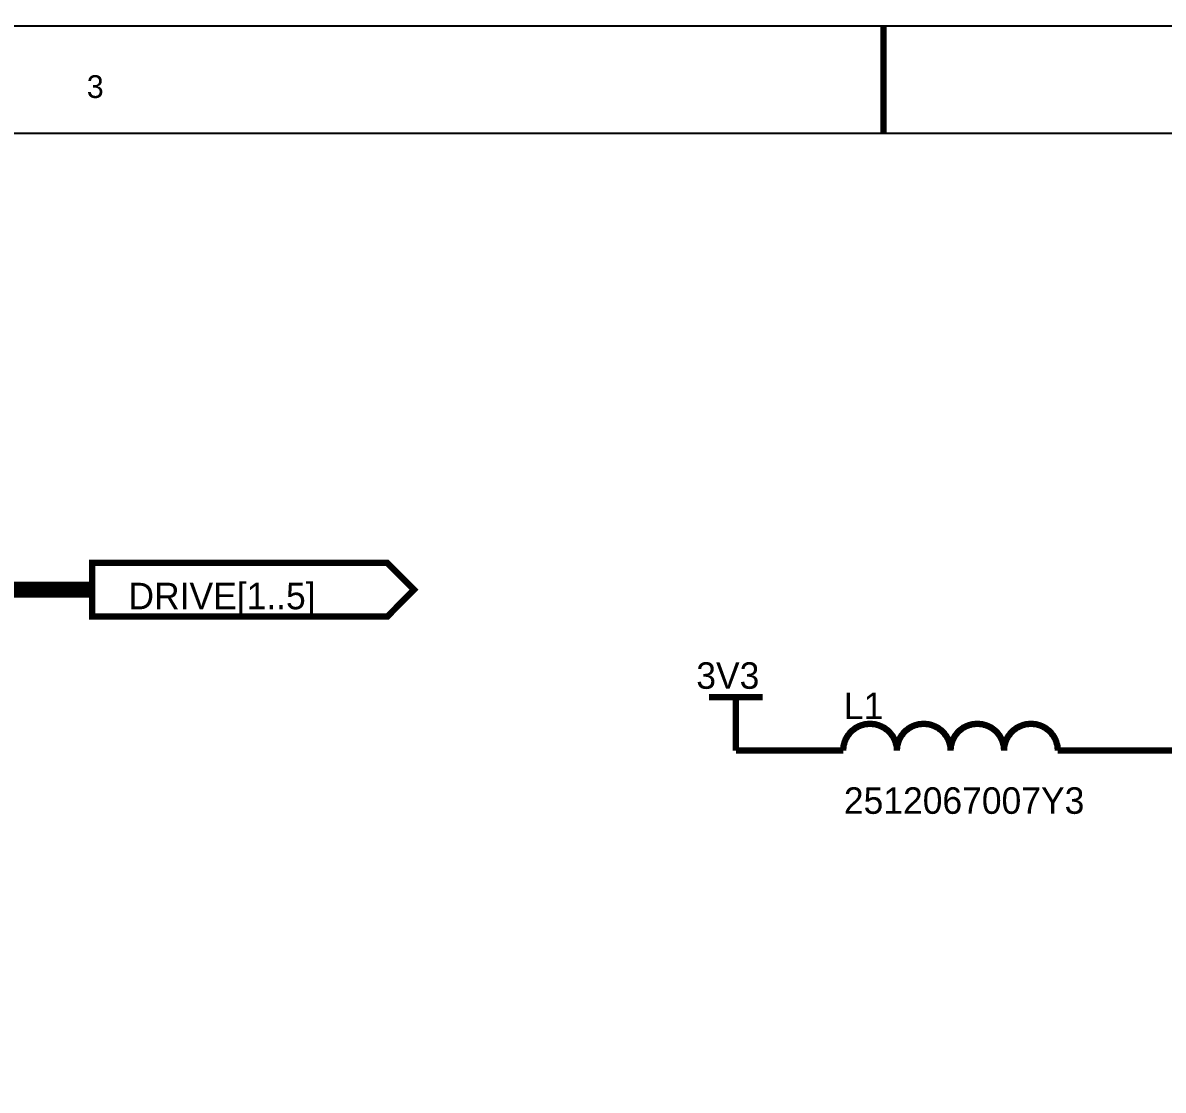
# Model space of a CAD drawing. Header units: inches. Extents: x 0 to 17, y 0 to 11.7.
# Drawn here: x 7.021 to 9.146, y 5.617 to 7.606 of the extents above; entities that cross this region are included whole.
import ezdxf

# ---------------------------------------------------------------- set-up
doc = ezdxf.new("R2010")
doc.units = ezdxf.units.IN
doc.header["$MEASUREMENT"] = 0
doc.layers.add('Sheet', color=255, linetype='Continuous')

msp = doc.modelspace()

# ---------------------------------------------------------------- linework, layer by layer
at = {"layer": 'Sheet'}
for points in [[(0.0013, 7.6, 0.0039, 0.0039, 0), (0.0013, 0, 0.0039, 0.0039, 0), (11.4991, 0, 0.0039, 0.0039, 0), (11.4991, 7.6, 0.0039, 0.0039, 0), (0.0013, 7.6, 0.0039, 0.0039, 0), (0.0013, 7.6, 0.0039, 0.0039, 0)], [(0.2015, 7.3998, 0.0039, 0.0039, 0), (0.2015, 0.1998, 0.0039, 0.0039, 0), (11.2989, 0.1998, 0.0039, 0.0039, 0), (11.2989, 7.3998, 0.0039, 0.0039, 0), (0.2015, 7.3998, 0.0039, 0.0039, 0), (0.2015, 7.3998, 0.0039, 0.0039, 0)], [(7.15, 6.4996, 0.0118, 0.0118, 0), (7.15, 6.5997, 0.0118, 0.0118, 0), (7.6999, 6.5997, 0.0118, 0.0118, 0), (7.7497, 6.5499, 0.0118, 0.0118, 0), (7.6999, 6.4996, 0.0118, 0.0118, 0), (7.15, 6.4996, 0.0118, 0.0118, 0)], [(7.15, 6.4996, 0.0039, 0.0039, 0), (7.15, 6.5997, 0.0039, 0.0039, 0), (7.6999, 6.5997, 0.0039, 0.0039, 0), (7.7497, 6.5499, 0.0039, 0.0039, 0), (7.6999, 6.4996, 0.0039, 0.0039, 0), (7.15, 6.4996, 0.0039, 0.0039, 0)]]:
    msp.add_lwpolyline(points, format="xyseb", close=True, dxfattribs=at)
for points in [[(8.6246, 7.6, 0.0118, 0.0118, 0), (8.6246, 7.3998, 0.0118, 0.0118, 0)], [(7.15, 6.5499, 0.0295, 0.0295, 0), (6.65, 6.5499, 0.0295, 0.0295, 0), (6.5001, 6.3999, 0.0295, 0.0295, 0), (6.5001, 5.9999, 0.0295, 0.0295, 0)], [(8.2996, 6.3497, 0.0118, 0.0118, 0), (8.3997, 6.3497, 0.0118, 0.0118, 0)], [(8.3498, 6.25, 0.0118, 0.0118, 0), (8.3498, 6.3497, 0.0118, 0.0118, 0)], [(8.5994, 6.2998, 0.0118, 0.0118, 0), (8.5968, 6.2998, 0.0118, 0.0118, 0), (8.5946, 6.2994, 0.0118, 0.0118, 0), (8.5919, 6.2994, 0.0118, 0.0118, 0), (8.5893, 6.2989, 0.0118, 0.0118, 0), (8.5871, 6.2981, 0.0118, 0.0118, 0), (8.5849, 6.2976, 0.0118, 0.0118, 0), (8.5822, 6.2967, 0.0118, 0.0118, 0), (8.58, 6.2958, 0.0118, 0.0118, 0), (8.5778, 6.295, 0.0118, 0.0118, 0), (8.5756, 6.2936, 0.0118, 0.0118, 0), (8.5738, 6.2928, 0.0118, 0.0118, 0), (8.5716, 6.2914, 0.0118, 0.0118, 0), (8.5699, 6.2897, 0.0118, 0.0118, 0), (8.5677, 6.2883, 0.0118, 0.0118, 0), (8.5659, 6.287, 0.0118, 0.0118, 0), (8.5641, 6.2853, 0.0118, 0.0118, 0), (8.5624, 6.2835, 0.0118, 0.0118, 0), (8.5611, 6.2817, 0.0118, 0.0118, 0), (8.5597, 6.2795, 0.0118, 0.0118, 0), (8.558, 6.2778, 0.0118, 0.0118, 0), (8.5567, 6.2756, 0.0118, 0.0118, 0), (8.5558, 6.2738, 0.0118, 0.0118, 0), (8.5544, 6.2716, 0.0118, 0.0118, 0), (8.5536, 6.2694, 0.0118, 0.0118, 0), (8.5527, 6.2672, 0.0118, 0.0118, 0), (8.5518, 6.2645, 0.0118, 0.0118, 0), (8.5514, 6.2623, 0.0118, 0.0118, 0), (8.5505, 6.2601, 0.0118, 0.0118, 0), (8.55, 6.2575, 0.0118, 0.0118, 0), (8.55, 6.2548, 0.0118, 0.0118, 0), (8.5496, 6.2526, 0.0118, 0.0118, 0), (8.5496, 6.25, 0.0118, 0.0118, 0)], [(8.6497, 6.25, 0.0118, 0.0118, 0), (8.6497, 6.2526, 0.0118, 0.0118, 0), (8.6493, 6.2548, 0.0118, 0.0118, 0), (8.6493, 6.2575, 0.0118, 0.0118, 0), (8.6488, 6.2601, 0.0118, 0.0118, 0), (8.6479, 6.2623, 0.0118, 0.0118, 0), (8.6475, 6.2645, 0.0118, 0.0118, 0), (8.6466, 6.2672, 0.0118, 0.0118, 0), (8.6457, 6.2694, 0.0118, 0.0118, 0), (8.6448, 6.2716, 0.0118, 0.0118, 0), (8.6435, 6.2738, 0.0118, 0.0118, 0), (8.6426, 6.2756, 0.0118, 0.0118, 0), (8.6413, 6.2778, 0.0118, 0.0118, 0), (8.6396, 6.2795, 0.0118, 0.0118, 0), (8.6382, 6.2817, 0.0118, 0.0118, 0), (8.6365, 6.2835, 0.0118, 0.0118, 0), (8.6351, 6.2853, 0.0118, 0.0118, 0), (8.6334, 6.287, 0.0118, 0.0118, 0), (8.6316, 6.2883, 0.0118, 0.0118, 0), (8.6294, 6.2897, 0.0118, 0.0118, 0), (8.6276, 6.2914, 0.0118, 0.0118, 0), (8.6254, 6.2928, 0.0118, 0.0118, 0), (8.6232, 6.2936, 0.0118, 0.0118, 0), (8.621, 6.295, 0.0118, 0.0118, 0), (8.6188, 6.2958, 0.0118, 0.0118, 0), (8.6166, 6.2967, 0.0118, 0.0118, 0), (8.6144, 6.2976, 0.0118, 0.0118, 0), (8.6122, 6.2981, 0.0118, 0.0118, 0), (8.6096, 6.2989, 0.0118, 0.0118, 0), (8.6069, 6.2994, 0.0118, 0.0118, 0), (8.6047, 6.2994, 0.0118, 0.0118, 0), (8.6021, 6.2998, 0.0118, 0.0118, 0), (8.5994, 6.2998, 0.0118, 0.0118, 0)], [(8.5994, 6.2998, 0.0118, 0.0118, 0), (8.5994, 6.2998, 0.0118, 0.0118, 0), (8.5994, 6.2998, 0.0118, 0.0118, 0), (8.5994, 6.2998, 0.0118, 0.0118, 0), (8.5994, 6.2998, 0.0118, 0.0118, 0), (8.5994, 6.2998, 0.0118, 0.0118, 0), (8.5994, 6.2998, 0.0118, 0.0118, 0), (8.5994, 6.2998, 0.0118, 0.0118, 0), (8.5994, 6.2998, 0.0118, 0.0118, 0), (8.5994, 6.2998, 0.0118, 0.0118, 0), (8.5994, 6.2998, 0.0118, 0.0118, 0), (8.5994, 6.2998, 0.0118, 0.0118, 0), (8.5994, 6.2998, 0.0118, 0.0118, 0), (8.5994, 6.2998, 0.0118, 0.0118, 0), (8.5994, 6.2998, 0.0118, 0.0118, 0), (8.5994, 6.2998, 0.0118, 0.0118, 0), (8.5994, 6.2998, 0.0118, 0.0118, 0), (8.5994, 6.2998, 0.0118, 0.0118, 0), (8.5994, 6.2998, 0.0118, 0.0118, 0), (8.5994, 6.2998, 0.0118, 0.0118, 0), (8.5994, 6.2998, 0.0118, 0.0118, 0), (8.5994, 6.2998, 0.0118, 0.0118, 0), (8.5994, 6.2998, 0.0118, 0.0118, 0), (8.5994, 6.2998, 0.0118, 0.0118, 0), (8.5994, 6.2998, 0.0118, 0.0118, 0), (8.5994, 6.2998, 0.0118, 0.0118, 0), (8.5994, 6.2998, 0.0118, 0.0118, 0), (8.5994, 6.2998, 0.0118, 0.0118, 0), (8.5994, 6.2998, 0.0118, 0.0118, 0), (8.5994, 6.2998, 0.0118, 0.0118, 0), (8.5994, 6.2998, 0.0118, 0.0118, 0), (8.5994, 6.2998, 0.0118, 0.0118, 0), (8.5994, 6.2998, 0.0118, 0.0118, 0)], [(8.6995, 6.2998, 0.0118, 0.0118, 0), (8.6969, 6.2998, 0.0118, 0.0118, 0), (8.6947, 6.2994, 0.0118, 0.0118, 0), (8.692, 6.2994, 0.0118, 0.0118, 0), (8.6894, 6.2989, 0.0118, 0.0118, 0), (8.6872, 6.2981, 0.0118, 0.0118, 0), (8.685, 6.2976, 0.0118, 0.0118, 0), (8.6823, 6.2967, 0.0118, 0.0118, 0), (8.6801, 6.2958, 0.0118, 0.0118, 0), (8.6779, 6.295, 0.0118, 0.0118, 0), (8.6757, 6.2936, 0.0118, 0.0118, 0), (8.6739, 6.2928, 0.0118, 0.0118, 0), (8.6717, 6.2914, 0.0118, 0.0118, 0), (8.67, 6.2897, 0.0118, 0.0118, 0), (8.6678, 6.2883, 0.0118, 0.0118, 0), (8.666, 6.287, 0.0118, 0.0118, 0), (8.6642, 6.2853, 0.0118, 0.0118, 0), (8.6625, 6.2835, 0.0118, 0.0118, 0), (8.6612, 6.2817, 0.0118, 0.0118, 0), (8.6598, 6.2795, 0.0118, 0.0118, 0), (8.6581, 6.2778, 0.0118, 0.0118, 0), (8.6567, 6.2756, 0.0118, 0.0118, 0), (8.6559, 6.2738, 0.0118, 0.0118, 0), (8.6545, 6.2716, 0.0118, 0.0118, 0), (8.6537, 6.2694, 0.0118, 0.0118, 0), (8.6528, 6.2672, 0.0118, 0.0118, 0), (8.6519, 6.2645, 0.0118, 0.0118, 0), (8.6515, 6.2623, 0.0118, 0.0118, 0), (8.6506, 6.2601, 0.0118, 0.0118, 0), (8.6501, 6.2575, 0.0118, 0.0118, 0), (8.6501, 6.2548, 0.0118, 0.0118, 0), (8.6497, 6.2526, 0.0118, 0.0118, 0), (8.6497, 6.25, 0.0118, 0.0118, 0)], [(8.7498, 6.25, 0.0118, 0.0118, 0), (8.7498, 6.2526, 0.0118, 0.0118, 0), (8.7493, 6.2548, 0.0118, 0.0118, 0), (8.7493, 6.2575, 0.0118, 0.0118, 0), (8.7489, 6.2601, 0.0118, 0.0118, 0), (8.748, 6.2623, 0.0118, 0.0118, 0), (8.7476, 6.2645, 0.0118, 0.0118, 0), (8.7467, 6.2672, 0.0118, 0.0118, 0), (8.7458, 6.2694, 0.0118, 0.0118, 0), (8.7449, 6.2716, 0.0118, 0.0118, 0), (8.7436, 6.2738, 0.0118, 0.0118, 0), (8.7427, 6.2756, 0.0118, 0.0118, 0), (8.7414, 6.2778, 0.0118, 0.0118, 0), (8.7396, 6.2795, 0.0118, 0.0118, 0), (8.7383, 6.2817, 0.0118, 0.0118, 0), (8.7366, 6.2835, 0.0118, 0.0118, 0), (8.7352, 6.2853, 0.0118, 0.0118, 0), (8.7335, 6.287, 0.0118, 0.0118, 0), (8.7317, 6.2883, 0.0118, 0.0118, 0), (8.7295, 6.2897, 0.0118, 0.0118, 0), (8.7277, 6.2914, 0.0118, 0.0118, 0), (8.7255, 6.2928, 0.0118, 0.0118, 0), (8.7233, 6.2936, 0.0118, 0.0118, 0), (8.7211, 6.295, 0.0118, 0.0118, 0), (8.7189, 6.2958, 0.0118, 0.0118, 0), (8.7167, 6.2967, 0.0118, 0.0118, 0), (8.7145, 6.2976, 0.0118, 0.0118, 0), (8.7123, 6.2981, 0.0118, 0.0118, 0), (8.7097, 6.2989, 0.0118, 0.0118, 0), (8.707, 6.2994, 0.0118, 0.0118, 0), (8.7048, 6.2994, 0.0118, 0.0118, 0), (8.7022, 6.2998, 0.0118, 0.0118, 0), (8.6995, 6.2998, 0.0118, 0.0118, 0)], [(8.6995, 6.2998, 0.0118, 0.0118, 0), (8.6995, 6.2998, 0.0118, 0.0118, 0), (8.6995, 6.2998, 0.0118, 0.0118, 0), (8.6995, 6.2998, 0.0118, 0.0118, 0), (8.6995, 6.2998, 0.0118, 0.0118, 0), (8.6995, 6.2998, 0.0118, 0.0118, 0), (8.6995, 6.2998, 0.0118, 0.0118, 0), (8.6995, 6.2998, 0.0118, 0.0118, 0), (8.6995, 6.2998, 0.0118, 0.0118, 0), (8.6995, 6.2998, 0.0118, 0.0118, 0), (8.6995, 6.2998, 0.0118, 0.0118, 0), (8.6995, 6.2998, 0.0118, 0.0118, 0), (8.6995, 6.2998, 0.0118, 0.0118, 0), (8.6995, 6.2998, 0.0118, 0.0118, 0), (8.6995, 6.2998, 0.0118, 0.0118, 0), (8.6995, 6.2998, 0.0118, 0.0118, 0), (8.6995, 6.2998, 0.0118, 0.0118, 0), (8.6995, 6.2998, 0.0118, 0.0118, 0), (8.6995, 6.2998, 0.0118, 0.0118, 0), (8.6995, 6.2998, 0.0118, 0.0118, 0), (8.6995, 6.2998, 0.0118, 0.0118, 0), (8.6995, 6.2998, 0.0118, 0.0118, 0), (8.6995, 6.2998, 0.0118, 0.0118, 0), (8.6995, 6.2998, 0.0118, 0.0118, 0), (8.6995, 6.2998, 0.0118, 0.0118, 0), (8.6995, 6.2998, 0.0118, 0.0118, 0), (8.6995, 6.2998, 0.0118, 0.0118, 0), (8.6995, 6.2998, 0.0118, 0.0118, 0), (8.6995, 6.2998, 0.0118, 0.0118, 0), (8.6995, 6.2998, 0.0118, 0.0118, 0), (8.6995, 6.2998, 0.0118, 0.0118, 0), (8.6995, 6.2998, 0.0118, 0.0118, 0), (8.6995, 6.2998, 0.0118, 0.0118, 0)], [(8.7996, 6.2998, 0.0118, 0.0118, 0), (8.797, 6.2998, 0.0118, 0.0118, 0), (8.7943, 6.2994, 0.0118, 0.0118, 0), (8.7921, 6.2994, 0.0118, 0.0118, 0), (8.7895, 6.2989, 0.0118, 0.0118, 0), (8.7873, 6.2981, 0.0118, 0.0118, 0), (8.7846, 6.2976, 0.0118, 0.0118, 0), (8.7824, 6.2967, 0.0118, 0.0118, 0), (8.7802, 6.2958, 0.0118, 0.0118, 0), (8.778, 6.295, 0.0118, 0.0118, 0), (8.7758, 6.2936, 0.0118, 0.0118, 0), (8.7736, 6.2928, 0.0118, 0.0118, 0), (8.7718, 6.2914, 0.0118, 0.0118, 0), (8.7696, 6.2897, 0.0118, 0.0118, 0), (8.7679, 6.2883, 0.0118, 0.0118, 0), (8.7661, 6.287, 0.0118, 0.0118, 0), (8.7643, 6.2853, 0.0118, 0.0118, 0), (8.7626, 6.2835, 0.0118, 0.0118, 0), (8.7613, 6.2817, 0.0118, 0.0118, 0), (8.7595, 6.2795, 0.0118, 0.0118, 0), (8.7582, 6.2778, 0.0118, 0.0118, 0), (8.7568, 6.2756, 0.0118, 0.0118, 0), (8.756, 6.2738, 0.0118, 0.0118, 0), (8.7546, 6.2716, 0.0118, 0.0118, 0), (8.7538, 6.2694, 0.0118, 0.0118, 0), (8.7529, 6.2672, 0.0118, 0.0118, 0), (8.752, 6.2645, 0.0118, 0.0118, 0), (8.7516, 6.2623, 0.0118, 0.0118, 0), (8.7507, 6.2601, 0.0118, 0.0118, 0), (8.7502, 6.2575, 0.0118, 0.0118, 0), (8.7502, 6.2548, 0.0118, 0.0118, 0), (8.7498, 6.2526, 0.0118, 0.0118, 0), (8.7498, 6.25, 0.0118, 0.0118, 0)], [(8.8494, 6.25, 0.0118, 0.0118, 0), (8.8494, 6.2526, 0.0118, 0.0118, 0), (8.849, 6.2548, 0.0118, 0.0118, 0), (8.849, 6.2575, 0.0118, 0.0118, 0), (8.8486, 6.2601, 0.0118, 0.0118, 0), (8.8477, 6.2623, 0.0118, 0.0118, 0), (8.8472, 6.2645, 0.0118, 0.0118, 0), (8.8464, 6.2672, 0.0118, 0.0118, 0), (8.8455, 6.2694, 0.0118, 0.0118, 0), (8.8446, 6.2716, 0.0118, 0.0118, 0), (8.8433, 6.2738, 0.0118, 0.0118, 0), (8.8424, 6.2756, 0.0118, 0.0118, 0), (8.8411, 6.2778, 0.0118, 0.0118, 0), (8.8397, 6.2795, 0.0118, 0.0118, 0), (8.838, 6.2817, 0.0118, 0.0118, 0), (8.8367, 6.2835, 0.0118, 0.0118, 0), (8.8349, 6.2853, 0.0118, 0.0118, 0), (8.8331, 6.287, 0.0118, 0.0118, 0), (8.8314, 6.2883, 0.0118, 0.0118, 0), (8.8296, 6.2897, 0.0118, 0.0118, 0), (8.8274, 6.2914, 0.0118, 0.0118, 0), (8.8256, 6.2928, 0.0118, 0.0118, 0), (8.8234, 6.2936, 0.0118, 0.0118, 0), (8.8212, 6.295, 0.0118, 0.0118, 0), (8.819, 6.2958, 0.0118, 0.0118, 0), (8.8168, 6.2967, 0.0118, 0.0118, 0), (8.8146, 6.2976, 0.0118, 0.0118, 0), (8.812, 6.2981, 0.0118, 0.0118, 0), (8.8098, 6.2989, 0.0118, 0.0118, 0), (8.8071, 6.2994, 0.0118, 0.0118, 0), (8.8049, 6.2994, 0.0118, 0.0118, 0), (8.8023, 6.2998, 0.0118, 0.0118, 0), (8.7996, 6.2998, 0.0118, 0.0118, 0)], [(8.7996, 6.2998, 0.0118, 0.0118, 0), (8.7996, 6.2998, 0.0118, 0.0118, 0), (8.7996, 6.2998, 0.0118, 0.0118, 0), (8.7996, 6.2998, 0.0118, 0.0118, 0), (8.7996, 6.2998, 0.0118, 0.0118, 0), (8.7996, 6.2998, 0.0118, 0.0118, 0), (8.7996, 6.2998, 0.0118, 0.0118, 0), (8.7996, 6.2998, 0.0118, 0.0118, 0), (8.7996, 6.2998, 0.0118, 0.0118, 0), (8.7996, 6.2998, 0.0118, 0.0118, 0), (8.7996, 6.2998, 0.0118, 0.0118, 0), (8.7996, 6.2998, 0.0118, 0.0118, 0), (8.7996, 6.2998, 0.0118, 0.0118, 0), (8.7996, 6.2998, 0.0118, 0.0118, 0), (8.7996, 6.2998, 0.0118, 0.0118, 0), (8.7996, 6.2998, 0.0118, 0.0118, 0), (8.7996, 6.2998, 0.0118, 0.0118, 0), (8.7996, 6.2998, 0.0118, 0.0118, 0), (8.7996, 6.2998, 0.0118, 0.0118, 0), (8.7996, 6.2998, 0.0118, 0.0118, 0), (8.7996, 6.2998, 0.0118, 0.0118, 0), (8.7996, 6.2998, 0.0118, 0.0118, 0), (8.7996, 6.2998, 0.0118, 0.0118, 0), (8.7996, 6.2998, 0.0118, 0.0118, 0), (8.7996, 6.2998, 0.0118, 0.0118, 0), (8.7996, 6.2998, 0.0118, 0.0118, 0), (8.7996, 6.2998, 0.0118, 0.0118, 0), (8.7996, 6.2998, 0.0118, 0.0118, 0), (8.7996, 6.2998, 0.0118, 0.0118, 0), (8.7996, 6.2998, 0.0118, 0.0118, 0), (8.7996, 6.2998, 0.0118, 0.0118, 0), (8.7996, 6.2998, 0.0118, 0.0118, 0), (8.7996, 6.2998, 0.0118, 0.0118, 0)], [(8.8997, 6.2998, 0.0118, 0.0118, 0), (8.8971, 6.2998, 0.0118, 0.0118, 0), (8.8944, 6.2994, 0.0118, 0.0118, 0), (8.8922, 6.2994, 0.0118, 0.0118, 0), (8.8896, 6.2989, 0.0118, 0.0118, 0), (8.8869, 6.2981, 0.0118, 0.0118, 0), (8.8847, 6.2976, 0.0118, 0.0118, 0), (8.8825, 6.2967, 0.0118, 0.0118, 0), (8.8803, 6.2958, 0.0118, 0.0118, 0), (8.8781, 6.295, 0.0118, 0.0118, 0), (8.8759, 6.2936, 0.0118, 0.0118, 0), (8.8737, 6.2928, 0.0118, 0.0118, 0), (8.8715, 6.2914, 0.0118, 0.0118, 0), (8.8697, 6.2897, 0.0118, 0.0118, 0), (8.8675, 6.2883, 0.0118, 0.0118, 0), (8.8658, 6.287, 0.0118, 0.0118, 0), (8.864, 6.2853, 0.0118, 0.0118, 0), (8.8627, 6.2835, 0.0118, 0.0118, 0), (8.8609, 6.2817, 0.0118, 0.0118, 0), (8.8596, 6.2795, 0.0118, 0.0118, 0), (8.8578, 6.2778, 0.0118, 0.0118, 0), (8.8565, 6.2756, 0.0118, 0.0118, 0), (8.8556, 6.2738, 0.0118, 0.0118, 0), (8.8543, 6.2716, 0.0118, 0.0118, 0), (8.8534, 6.2694, 0.0118, 0.0118, 0), (8.8525, 6.2672, 0.0118, 0.0118, 0), (8.8516, 6.2645, 0.0118, 0.0118, 0), (8.8512, 6.2623, 0.0118, 0.0118, 0), (8.8503, 6.2601, 0.0118, 0.0118, 0), (8.8499, 6.2575, 0.0118, 0.0118, 0), (8.8499, 6.2548, 0.0118, 0.0118, 0), (8.8494, 6.2526, 0.0118, 0.0118, 0), (8.8494, 6.25, 0.0118, 0.0118, 0)], [(8.9495, 6.25, 0.0118, 0.0118, 0), (8.9495, 6.2526, 0.0118, 0.0118, 0), (8.9491, 6.2548, 0.0118, 0.0118, 0), (8.9491, 6.2575, 0.0118, 0.0118, 0), (8.9487, 6.2601, 0.0118, 0.0118, 0), (8.9478, 6.2623, 0.0118, 0.0118, 0), (8.9473, 6.2645, 0.0118, 0.0118, 0), (8.9465, 6.2672, 0.0118, 0.0118, 0), (8.9456, 6.2694, 0.0118, 0.0118, 0), (8.9447, 6.2716, 0.0118, 0.0118, 0), (8.9434, 6.2738, 0.0118, 0.0118, 0), (8.9425, 6.2756, 0.0118, 0.0118, 0), (8.9412, 6.2778, 0.0118, 0.0118, 0), (8.9394, 6.2795, 0.0118, 0.0118, 0), (8.9381, 6.2817, 0.0118, 0.0118, 0), (8.9368, 6.2835, 0.0118, 0.0118, 0), (8.935, 6.2853, 0.0118, 0.0118, 0), (8.9332, 6.287, 0.0118, 0.0118, 0), (8.9315, 6.2883, 0.0118, 0.0118, 0), (8.9293, 6.2897, 0.0118, 0.0118, 0), (8.9275, 6.2914, 0.0118, 0.0118, 0), (8.9253, 6.2928, 0.0118, 0.0118, 0), (8.9235, 6.2936, 0.0118, 0.0118, 0), (8.9213, 6.295, 0.0118, 0.0118, 0), (8.9191, 6.2958, 0.0118, 0.0118, 0), (8.9169, 6.2967, 0.0118, 0.0118, 0), (8.9143, 6.2976, 0.0118, 0.0118, 0), (8.9121, 6.2981, 0.0118, 0.0118, 0), (8.9099, 6.2989, 0.0118, 0.0118, 0), (8.9072, 6.2994, 0.0118, 0.0118, 0), (8.9046, 6.2994, 0.0118, 0.0118, 0), (8.9024, 6.2998, 0.0118, 0.0118, 0), (8.8997, 6.2998, 0.0118, 0.0118, 0)], [(8.8997, 6.2998, 0.0118, 0.0118, 0), (8.8997, 6.2998, 0.0118, 0.0118, 0), (8.8997, 6.2998, 0.0118, 0.0118, 0), (8.8997, 6.2998, 0.0118, 0.0118, 0), (8.8997, 6.2998, 0.0118, 0.0118, 0), (8.8997, 6.2998, 0.0118, 0.0118, 0), (8.8997, 6.2998, 0.0118, 0.0118, 0), (8.8997, 6.2998, 0.0118, 0.0118, 0), (8.8997, 6.2998, 0.0118, 0.0118, 0), (8.8997, 6.2998, 0.0118, 0.0118, 0), (8.8997, 6.2998, 0.0118, 0.0118, 0), (8.8997, 6.2998, 0.0118, 0.0118, 0), (8.8997, 6.2998, 0.0118, 0.0118, 0), (8.8997, 6.2998, 0.0118, 0.0118, 0), (8.8997, 6.2998, 0.0118, 0.0118, 0), (8.8997, 6.2998, 0.0118, 0.0118, 0), (8.8997, 6.2998, 0.0118, 0.0118, 0), (8.8997, 6.2998, 0.0118, 0.0118, 0), (8.8997, 6.2998, 0.0118, 0.0118, 0), (8.8997, 6.2998, 0.0118, 0.0118, 0), (8.8997, 6.2998, 0.0118, 0.0118, 0), (8.8997, 6.2998, 0.0118, 0.0118, 0), (8.8997, 6.2998, 0.0118, 0.0118, 0), (8.8997, 6.2998, 0.0118, 0.0118, 0), (8.8997, 6.2998, 0.0118, 0.0118, 0), (8.8997, 6.2998, 0.0118, 0.0118, 0), (8.8997, 6.2998, 0.0118, 0.0118, 0), (8.8997, 6.2998, 0.0118, 0.0118, 0), (8.8997, 6.2998, 0.0118, 0.0118, 0), (8.8997, 6.2998, 0.0118, 0.0118, 0), (8.8997, 6.2998, 0.0118, 0.0118, 0), (8.8997, 6.2998, 0.0118, 0.0118, 0), (8.8997, 6.2998, 0.0118, 0.0118, 0)], [(8.3498, 6.25, 0.0118, 0.0118, 0), (8.4495, 6.25, 0.0118, 0.0118, 0)], [(8.5496, 6.25, 0.0118, 0.0118, 0), (8.4495, 6.25, 0.0118, 0.0118, 0)], [(8.9495, 6.25, 0.0118, 0.0118, 0), (9.0496, 6.25, 0.0118, 0.0118, 0)], [(9.0496, 6.25, 0.0118, 0.0118, 0), (9.2494, 6.25, 0.0118, 0.0118, 0), (9.6493, 6.25, 0.0118, 0.0118, 0), (10.0493, 6.25, 0.0118, 0.0118, 0), (10.4492, 6.25, 0.0118, 0.0118, 0)]]:
    msp.add_lwpolyline(points, format="xyseb", dxfattribs=at)

# ---------------------------------------------------------------- texts
for s, height, p in [('3', 0.0423, (7.1399, 7.4659)), ('DRIVE[1..5]', 0.049396, (7.2175, 6.5133)), ('3V3', 0.0494, (8.2758, 6.3651)), ('L1', 0.0494, (8.5509, 6.3086)), ('2512067007Y3', 0.049396, (8.5509, 6.1322))]:
    msp.add_text(s, height=height, dxfattribs=at).set_placement(p)

doc.saveas('drawing.dxf')
